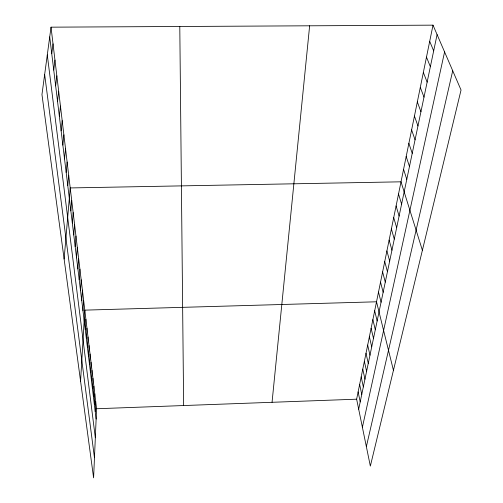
<?xml version="1.0" encoding="UTF-8"?>
<svg xmlns="http://www.w3.org/2000/svg" width="503" height="503" viewBox="0 0 503 503"><rect width="100%" height="100%" fill="white"/><g stroke="black" fill="none" stroke-linecap="round" stroke-linejoin="round"><path stroke-width="0.75" d="M51.029 27.168L96.57 408.744L93.602 477.85L41.956 94.558L51.029 27.168L433.008 25.15L461.044 90.024L370.346 466.105L356.633 399.187L433.008 25.15M95.237 411.693L95.689 401.363M94.325 404.192L94.79 393.843M92.451 388.769L92.948 378.375M93.395 396.553L93.879 386.185M91.489 380.834L91.999 370.422M90.502 372.742L91.03 362.311M89.503 364.486L90.043 354.043M87.434 347.485L88.012 337.004M88.478 356.067L89.037 345.605M86.371 338.72L86.962 328.233M85.284 329.779L85.894 319.279M80.568 381.117L84.806 310.137L376.521 301.794L393.44 370.34M82.976 310.772L83.624 300.253M81.75 300.675L82.417 290.149M80.493 290.344L81.184 279.819M79.21 279.775L79.92 269.25M77.896 268.96L78.631 258.435M76.55 257.888L77.311 247.375M75.173 246.558L75.959 236.052M73.765 234.951L74.576 224.451M72.319 223.055L73.161 212.574M70.841 210.87L71.709 200.408M64.12 259.026L70.219 187.94L401.017 181.816L422.388 250.305M67.767 185.563L68.691 175.157M66.17 172.422L67.132 162.054M64.535 158.942L65.522 148.611M62.85 145.103L63.875 134.817M272.054 402.293L309.634 25.804M61.127 130.893L62.19 120.657M59.354 116.3L60.454 106.114M57.531 101.298L58.669 91.181M55.657 85.887L56.839 75.84M53.733 70.036L54.959 60.071M51.752 53.727L53.022 43.849M358.677 409.172L437.088 34.588M362.393 427.305L444.583 51.941M366.36 446.651L452.719 70.76M96.57 408.744L356.633 399.187M429.7 41.347L433.68 50.878M426.481 57.103L430.361 66.717M423.35 72.438L427.135 82.127M420.301 87.371L423.998 97.129M417.333 101.914L420.936 111.735M414.441 116.086L417.962 125.964M411.617 129.9L415.057 139.828M408.87 143.361L412.227 153.333M406.185 156.496L409.473 166.506M403.569 169.31L406.782 179.357M398.527 194.02L401.601 204.117M396.094 205.941L399.099 216.057M393.711 217.585L396.66 227.721M391.391 228.959L394.277 239.107M389.121 240.069L391.95 250.23M386.901 250.934L389.674 261.107M384.732 261.56L387.448 271.733M382.613 271.953L385.273 282.126M380.538 282.114L383.148 292.287M378.507 292.061L381.067 302.228M374.678 310.797L377.143 320.958M372.88 319.625L375.301 329.773M371.107 328.277L373.49 338.418M369.378 336.765L371.717 346.894M367.674 345.089L369.975 355.206M366.008 353.257L368.271 363.361M364.373 361.273L366.593 371.359M362.77 369.139L364.952 379.205M361.192 376.854L363.342 386.908M359.645 384.437L361.758 394.465M358.123 391.875L360.205 401.884M44.654 74.501L94.463 457.743M47.288 54.94L95.325 437.761M49.715 36.945L96.13 419.049M179.791 26.489L183.639 405.544"/></g></svg>
